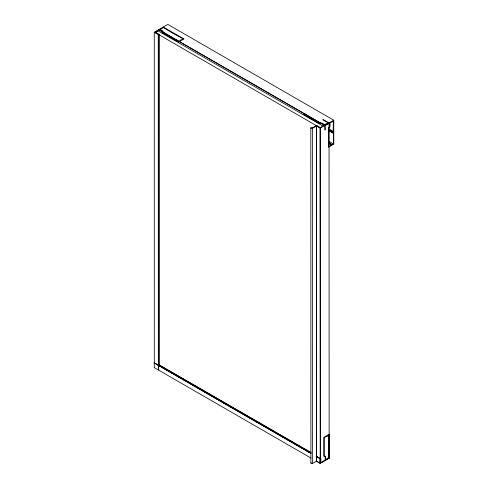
<?xml version="1.0" encoding="UTF-8"?>
<svg xmlns="http://www.w3.org/2000/svg" width="488" height="488" viewBox="0 0 488 488"><rect width="100%" height="100%" fill="white"/><g stroke="black" fill="none" stroke-linecap="round" stroke-linejoin="round"><path stroke-width="0.73" d="M311.106 462.679A0.988 0.567 -0.1 0 0 311.179 463.435A0.988 0.567 -0.1 0 0 312.479 463.49L316.553 461.172L320.329 463.234L329.138 458.116L329.162 442.512M154.196 362.938L310.978 453.26M320.14 463.38C318.853 458.14 322.104 455.231 320.531 462.703L325.093 460.068L325.093 456.719L323.806 456.5L323.819 437.382L329.217 434.247L329.229 458.11L320.177 463.386L316.163 461.044M158.759 29.725L324.758 125.373L333.78 120.194L333.798 144.033L328.43 147.199L328.369 128.082L329.656 126.38L329.656 123.025L325.093 125.66L325.441 129.656L324.74 130.174L324.758 125.373M331.938 144.698C331.761 143.155 330.083 147.394 328.784 146.522L328.784 128.1L330.071 126.404L330.071 122.787C332.145 122.47 331.328 122.281 333.389 120.871L333.078 133.175L333.389 133.084L333.389 143.862L331.938 144.698L329.302 143.179M329.138 458.116L329.04 122.884L323.257 119.584M333.804 120.249L167.848 24.4L154.263 32.22L158.289 34.611L159.051 34.209L159.015 365.61L158.954 34.123L155.025 32.251L159.588 29.615L162.492 31.293L162.04 32.513L178.602 42.066L184.013 38.955L163.242 27.029M154.281 367.476L154.281 32.202M304.445 113.393L303.127 114.204L319.652 123.665L321.738 123.403L324.642 125.062L320.171 127.667L316.779 125.367L312.71 127.703A0.988 0.567 -0.1 0 0 311.344 127.386A0.988 0.567 -0.1 0 0 310.947 128.198A0.988 0.567 -0.1 0 0 312.381 128.35L316.456 126.038L320.232 128.1L329.04 122.884M304.969 113.564L303.896 114.192L319.835 123.299L321.921 123.037L325.051 124.824C326.332 123.196 326.082 124.007 328.302 122.933L322.708 119.737M158.966 369.556L158.374 369.886L158.429 34.599M320.329 463.234L320.256 128.088M158.344 369.886L158.264 34.599M320.238 463.24L320.091 128.088M154.22 367.592L310.978 458.055M316.553 461.172L316.517 126.05L316.633 461.197M158.771 29.67L324.679 125.52M328.778 128.984L333.389 131.65M328.57 129.107L333.389 131.888M322.769 125.965L158.344 31.037L155.44 32.714L157.423 33.855M328.57 129.344L333.182 132.01M328.778 130.186L333.389 132.846M328.57 130.302L333.389 133.084M328.57 130.546L333.182 133.206M158.746 34.617L319.866 127.642M328.778 141.203L333.389 143.862M329.302 142.941L331.938 144.46M328.888 143.179L331.523 144.698M328.888 143.417L331.523 144.942M158.862 364.725L310.947 452.535M158.771 364.762L310.99 452.669M316.248 456.304L320.195 458.586L316.206 456.341M154.238 362.834L310.96 453.279M154.202 362.913L310.899 453.407M316.163 456.42L320.116 458.726M329.138 458.019L329.15 450.241M316.376 126.056L316.468 461.197M312.387 128.356L312.485 463.49M310.813 127.966L310.905 463.1M327.393 436.077L324.221 437.584L324.221 455.999L325.508 456.219L325.508 459.83C327.564 458.421 326.746 458.232 328.827 457.915L328.827 447.136L328.515 447.167L328.827 445.94L328.515 446.001L328.827 434.924L327.393 436.077M172.41 33.007L183.232 38.955C180.444 39.918 181.237 39.632 178.632 41.614L162.681 32.403L163.132 31.183L160.003 29.378C162.278 28.298 161.955 29.103 163.321 27.462L172.429 32.989"/></g></svg>
